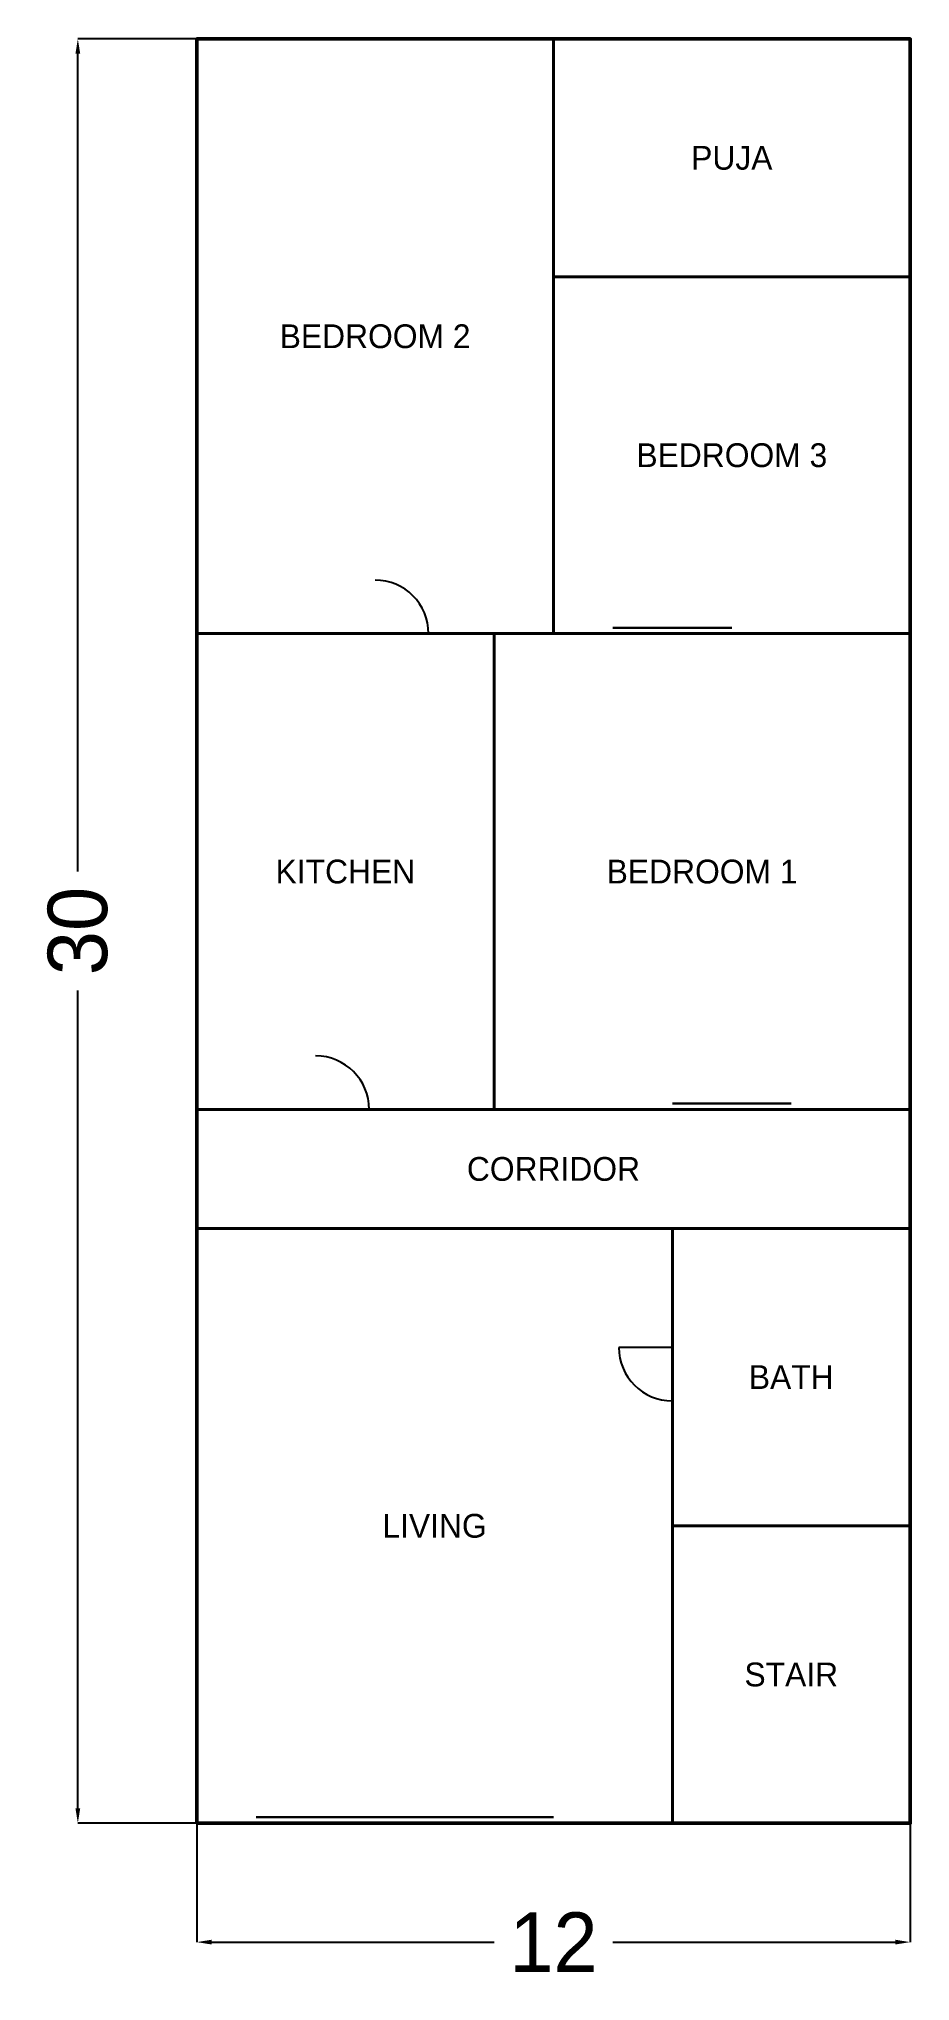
# Model space of a CAD drawing. Header units: metres. Extents: x -2.7 to 12, y -2.7 to 30.
import ezdxf
from ezdxf.enums import TextEntityAlignment as Align

# ---------------------------------------------------------------- set-up
doc = ezdxf.new("R2010")
doc.units = ezdxf.units.M
for name, color, linetype in [('DIMENSIONS', 1, 'Continuous'), ('DOORS', 6, 'Continuous'), ('TEXT', 2, 'Continuous'), ('WALLS', 7, 'Continuous'), ('WINDOWS', 4, 'Continuous')]:
    doc.layers.add(name, color=color, linetype=linetype)
doc.dimstyles.get("Standard").update_dxf_attribs({"dimtxt": 2.5, "dimasz": 2.5, "dimexe": 1.25, "dimexo": 0.625, "dimtad": 1, "dimcen": 2.5, "dimazin": 3, "dimtfac": 1, "dimtmove": 0, "dimatfit": 3})

# ---------------------------------------------------------------- blocks, each defined once
blk = doc.blocks.new('_CLOSEDFILLED')
at = {"color": 0, "linetype": 'BYBLOCK'}
blk.add_solid([(-1, 0.16), (0, 0), (-1, -0.16)], dxfattribs=at)
blk = doc.blocks.new('*D1')
for p, q in [((0, 0), (0, -2)), ((12, 0), (12, -2)), ((0.25, -2), (5, -2)), ((7, -2), (11.75, -2))]:
    blk.add_line(p, q)
at = {"layer": 'Defpoints'}
for p in [(0, 0), (12, 0), (0, -2)]:
    blk.add_point(p, dxfattribs=at)
at = {"layer": 'DIMENSIONS', "xscale": 0.25, "yscale": 0.25, "rotation": 180}
blk.add_blockref('_CLOSEDFILLED', (0, -2), dxfattribs=at)
at = {"layer": 'DIMENSIONS', "xscale": 0.25, "yscale": 0.25}
blk.add_blockref('_CLOSEDFILLED', (12, -2), dxfattribs=at)
at = {"layer": 'DIMENSIONS', "insert": (6, -2), "char_height": 1, "attachment_point": 5}
blk.add_mtext('12', dxfattribs=at)
blk = doc.blocks.new('*D2')
for p, q in [((0, 30), (-2, 30)), ((-2, 16), (-2, 29.75)), ((-2, 0.25), (-2, 14)), ((0, 0), (-2, 0))]:
    blk.add_line(p, q)
at = {"layer": 'Defpoints'}
for p in [(0, 30), (-2, 0), (0, 0)]:
    blk.add_point(p, dxfattribs=at)
at = {"layer": 'DIMENSIONS', "xscale": 0.25, "yscale": 0.25}
for p, rotation in [((-2, 30), 90), ((-2, 0), 270)]:
    blk.add_blockref('_CLOSEDFILLED', p, dxfattribs=dict(at, rotation=rotation))
at = {"layer": 'DIMENSIONS', "insert": (-2, 15), "char_height": 1, "attachment_point": 5, "rotation": 90}
blk.add_mtext('30', dxfattribs=at)

msp = doc.modelspace()

# ---------------------------------------------------------------- linework, layer by layer
at = {"layer": 'DOORS'}
for p, q in [((3, 20), (3.9, 20)), ((2, 12), (2.9, 12)), ((8, 8), (7.1, 8))]:
    msp.add_line(p, q, dxfattribs=at)
for centre, start, end in [((3, 20), 0, 90), ((2, 12), 0, 90), ((8, 8), 180, 270)]:
    msp.add_arc(centre, 0.9, start, end, dxfattribs=at)
at = {"layer": 'WALLS', "lineweight": 50}
msp.add_lwpolyline([(0, 0), (12, 0), (12, 30), (0, 30)], close=True, dxfattribs=at)
at = {"layer": 'WALLS', "lineweight": 35}
for points in [[(0, 20), (6, 20), (6, 30), (0, 30)], [(6, 26), (12, 26), (12, 30), (6, 30)], [(6, 20), (12, 20), (12, 26), (6, 26)], [(0, 12), (5, 12), (5, 20), (0, 20)], [(5, 12), (12, 12), (12, 20), (5, 20)], [(0, 10), (12, 10), (12, 12), (0, 12)], [(0, 0), (8, 0), (8, 10), (0, 10)], [(8, 5), (12, 5), (12, 10), (8, 10)], [(8, 0), (12, 0), (12, 5), (8, 5)]]:
    msp.add_lwpolyline(points, close=True, dxfattribs=at)
at = {"layer": 'WINDOWS', "lineweight": 30}
for p, q in [((7, 20.1), (9, 20.1)), ((7, 20), (9, 20)), ((8, 12.1), (10, 12.1)), ((8, 12), (10, 12)), ((1, 0.1), (6, 0.1)), ((1, 0), (6, 0))]:
    msp.add_line(p, q, dxfattribs=at)

# ---------------------------------------------------------------- texts
at = {"layer": 'TEXT'}
for s, p in [('PUJA', (9, 28)), ('BEDROOM 2', (3, 25)), ('BEDROOM 3', (9, 23)), ('KITCHEN', (2.5, 16)), ('BEDROOM 1', (8.5, 16)), ('CORRIDOR', (6, 11)), ('BATH', (10, 7.5)), ('LIVING', (4, 5)), ('STAIR', (10, 2.5))]:
    msp.add_text(s, height=0.4, dxfattribs=at).set_placement(p, align=Align.MIDDLE_CENTER)

# ---------------------------------------------------------------- dimensions: what is measured, and where the dimension line sits
at = {"layer": 'DIMENSIONS'}
dim = msp.add_linear_dim(base=(-2, 0), p1=(0, 0), p2=(0, 30), angle=90, dimstyle='Standard', dxfattribs=at)
dim.commit()
dim.dimension.update_dxf_attribs({"geometry": '*D2', "text_midpoint": (-2, 15)})
dim = msp.add_linear_dim(base=(0, -2), p1=(0, 0), p2=(12, 0), dimstyle='Standard', dxfattribs=at)
dim.commit()
dim.dimension.update_dxf_attribs({"geometry": '*D1', "text_midpoint": (6, -2)})

doc.saveas('drawing.dxf')
